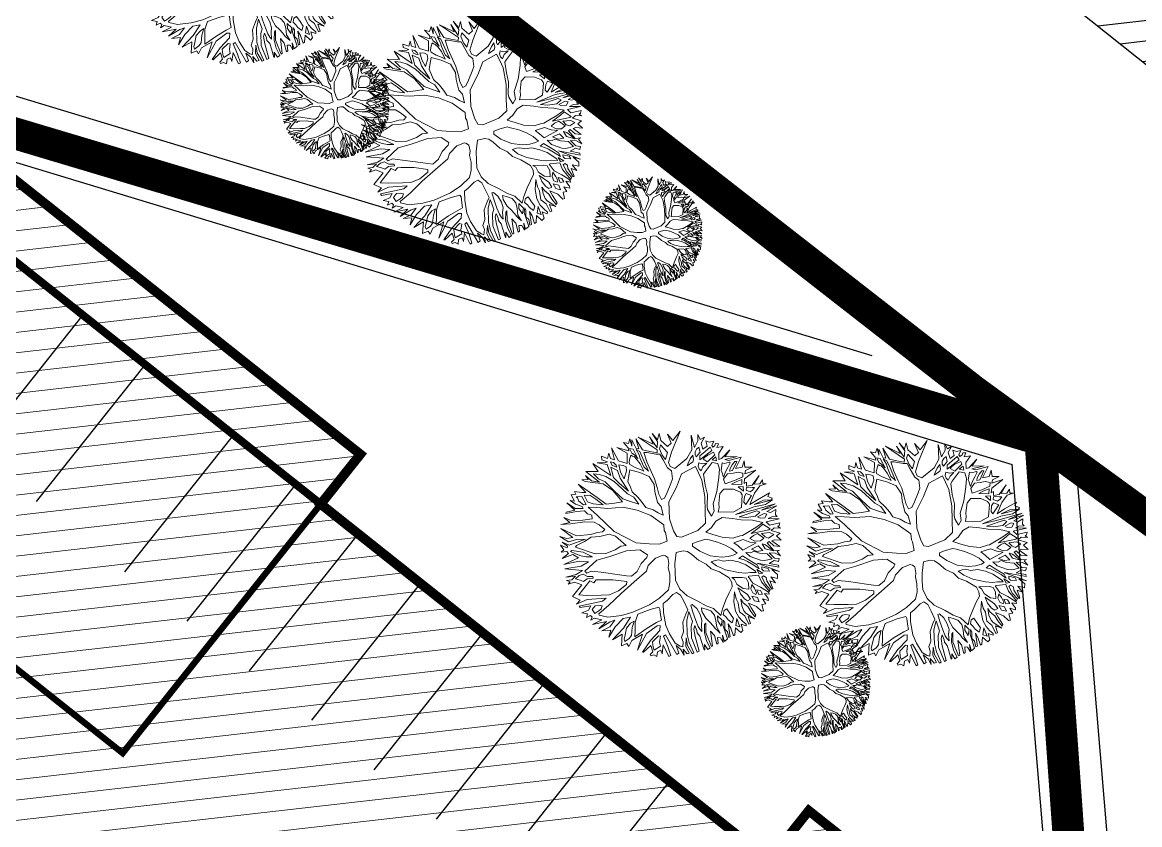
# Model space of a CAD drawing. Header units: metres. Extents: x -664657 to -643449, y -1076720 to -1062383.
# Drawn here: x -661060.23 to -661025.13, y -1065481.13 to -1065455.92 of the extents above; entities that cross this region are included whole.
import ezdxf

# ---------------------------------------------------------------- set-up
doc = ezdxf.new("R2010")
doc.units = ezdxf.units.M
doc.header["$LTSCALE"] = 0.1
doc.linetypes.add('DASHED', pattern=[19.05, 12.7, -6.35])
doc.linetypes.add('DIVIDE', pattern=[31.75, 12.7, -6.35, 0, -6.35, 0, -6.35])
doc.layers.get('0').update_dxf_attribs({"color": 8, "lineweight": 9})
for name, color, linetype in [('AA_THER_DOPRAVA', 142, 'Continuous'), ('AA_THER_katastr', 7, 'Continuous'), ('AA_THER_KOMUNIKACE', 201, 'Continuous'), ('AA_THER_slabá', 4, 'Continuous'), ('AA_THER_SRAFY KATASTR', 14, 'Continuous'), ('AA_THER_čerchovaná', 84, 'DIVIDE')]:
    doc.layers.add(name, color=color, linetype=linetype)
doc.layers.add('AA_THER_pomocná', color=30, linetype='Continuous', plot=False)
doc.layers.add('AA_THER_silná', color=1, linetype='Continuous', lineweight=70)
doc.layers.add('AA_THER_STAFAZ', color=252, linetype='Continuous', lineweight=0)
pattern_1 = [(6.512676, (-656813.00584, -1068876.23894), (-0.07202362, 0.63090221), [])]

# ---------------------------------------------------------------- blocks, each defined once
blk = doc.blocks.new('A$C0C461CEA')
for p, q in [((0.1909, 0.7948), (0.205, 0.8261)), ((0.205, 0.8261), (0.2475, 0.7785)), ((0.3025, 0.7347), (0.3349, 0.855)), ((0.3349, 0.855), (0.3322, 0.7055)), ((0.4478, 0.7319), (0.3814, 0.832)), ((0.3814, 0.832), (0.4728, 0.7447)), ((0.4827, 0.7766), (0.4635, 0.8454)), ((0.4635, 0.8454), (0.5034, 0.8122)), ((0.5034, 0.8122), (0.5408, 0.8486)), ((0.5408, 0.8486), (0.5229, 0.7746)), ((0.5229, 0.7746), (0.5518, 0.8295)), ((0.5518, 0.8295), (0.5504, 0.7329)), ((0.7321, 0.6194), (0.6233, 0.8242)), ((0.6233, 0.8242), (0.7212, 0.6907)), ((0.0625, 0.6063), (-0.0086, 0.7652)), ((-0.0086, 0.7652), (0.1012, 0.7057)), ((0.1012, 0.7057), (0.0942, 0.804)), ((0.0942, 0.804), (0.1945, 0.61)), ((0.2144, 0.7254), (0.134, 0.7876)), ((0.134, 0.7876), (0.2123, 0.7506)), ((0.231, 0.749), (0.1909, 0.7948)), ((0.2123, 0.7506), (0.231, 0.749)), ((0.2475, 0.7785), (0.2831, 0.8185)), ((0.2563, 0.7342), (0.2799, 0.7134)), ((0.2567, 0.6946), (0.2563, 0.7342)), ((0.2831, 0.8185), (0.2728, 0.7662)), ((0.2728, 0.7662), (0.3025, 0.7347)), ((0.3982, 0.6414), (0.4478, 0.7319)), ((0.4728, 0.7447), (0.4827, 0.7766)), ((0.49, 0.7113), (0.4913, 0.7617)), ((0.4913, 0.7617), (0.5191, 0.7392)), ((0.5191, 0.7392), (0.5177, 0.6341)), ((0.5504, 0.7329), (0.5715, 0.7163)), ((0.5715, 0.7163), (0.5915, 0.8197)), ((0.5915, 0.8197), (0.5994, 0.6895)), ((0.7212, 0.6907), (0.7246, 0.7724)), ((0.7246, 0.7724), (0.7385, 0.6381)), ((0.7734, 0.6912), (0.7622, 0.7895)), ((0.7622, 0.7895), (0.7798, 0.7081)), ((0.7816, 0.7099), (0.8256, 0.7548)), ((0.8256, 0.7548), (0.807, 0.6874)), ((-0.2045, 0.6103), (-0.2048, 0.6415)), ((-0.2048, 0.6415), (-0.1432, 0.5959)), ((-0.1076, 0.5794), (-0.1357, 0.6884)), ((-0.1357, 0.6884), (-0.031, 0.4794)), ((-0.0624, 0.6807), (-0.0837, 0.7099)), ((-0.0837, 0.7099), (-0.0246, 0.6811)), ((0.0857, 0.5729), (-0.0624, 0.6807)), ((-0.0246, 0.6811), (-0.0293, 0.7296)), ((-0.0293, 0.7296), (-0.001, 0.6561)), ((-0.001, 0.6561), (0.0625, 0.6063)), ((0.0489, 0.7094), (0.0997, 0.6739)), ((0.0706, 0.64), (0.0489, 0.7094)), ((0.115, 0.5798), (0.0706, 0.64)), ((0.0997, 0.6739), (0.1481, 0.6263)), ((0.1945, 0.61), (0.2144, 0.7254)), ((0.2116, 0.5808), (0.226, 0.6439)), ((0.226, 0.6439), (0.2358, 0.6836)), ((0.2358, 0.6836), (0.2784, 0.6252)), ((0.2719, 0.6756), (0.2567, 0.6946)), ((0.2907, 0.6571), (0.2719, 0.6756)), ((0.2799, 0.7134), (0.2905, 0.6781)), ((0.2905, 0.6781), (0.2907, 0.6571)), ((0.2979, 0.5942), (0.3158, 0.6676)), ((0.3158, 0.6676), (0.3538, 0.6409)), ((0.3322, 0.7055), (0.3982, 0.6414)), ((0.3538, 0.6409), (0.3733, 0.6177)), ((0.4376, 0.6628), (0.4193, 0.6392)), ((0.4709, 0.6967), (0.4376, 0.6628)), ((0.4818, 0.6818), (0.4709, 0.6967)), ((0.4922, 0.6693), (0.4818, 0.6818)), ((0.5046, 0.682), (0.49, 0.7113)), ((0.5033, 0.634), (0.4922, 0.6693)), ((0.5177, 0.6341), (0.5046, 0.682)), ((0.5388, 0.6217), (0.5469, 0.6596)), ((0.5445, 0.7226), (0.5676, 0.6892)), ((0.5469, 0.6596), (0.5445, 0.7226)), ((0.5676, 0.6892), (0.5624, 0.6094)), ((0.5997, 0.6601), (0.5814, 0.5634)), ((0.5994, 0.6895), (0.6563, 0.6415)), ((0.6292, 0.6436), (0.5997, 0.6601)), ((0.6988, 0.5873), (0.6292, 0.6436)), ((0.6563, 0.6415), (0.7155, 0.5941)), ((0.7385, 0.6381), (0.7734, 0.6912)), ((0.7846, 0.6469), (0.7555, 0.6173)), ((0.7798, 0.7081), (0.7816, 0.7099)), ((0.8108, 0.5488), (0.7846, 0.6469)), ((0.807, 0.6874), (0.8397, 0.5995)), ((1.0237, 0.6787), (0.847, 0.5299)), ((0.8882, 0.6125), (0.8974, 0.7111)), ((0.8974, 0.7111), (0.915, 0.6272)), ((0.915, 0.6272), (1.0237, 0.6787)), ((-0.2914, 0.4726), (-0.326, 0.5773)), ((-0.326, 0.5773), (-0.279, 0.4878)), ((-0.2559, 0.5216), (-0.2841, 0.5819)), ((-0.2841, 0.5819), (-0.2502, 0.5529)), ((-0.2502, 0.5529), (-0.2509, 0.6267)), ((-0.2509, 0.6267), (-0.2045, 0.6103)), ((-0.2145, 0.5868), (-0.1639, 0.5621)), ((-0.2083, 0.5701), (-0.2145, 0.5868)), ((-0.2122, 0.5364), (-0.2083, 0.5701)), ((-0.1639, 0.5621), (-0.163, 0.4697)), ((-0.1432, 0.5959), (-0.1076, 0.5794)), ((-0.1345, 0.5624), (-0.1379, 0.4867)), ((-0.1115, 0.544), (-0.1345, 0.5624)), ((0.1413, 0.4667), (0.0857, 0.5729)), ((0.154, 0.4584), (0.115, 0.5798)), ((0.1481, 0.6263), (0.1976, 0.5404)), ((0.2358, 0.4988), (0.2116, 0.5808)), ((0.2784, 0.6252), (0.2666, 0.5435)), ((0.2986, 0.5186), (0.2979, 0.5942)), ((0.3586, 0.578), (0.2986, 0.5186)), ((0.3923, 0.5717), (0.3176, 0.4768)), ((0.3733, 0.6177), (0.3586, 0.578)), ((0.4686, 0.501), (0.3923, 0.5717)), ((0.4193, 0.6392), (0.4171, 0.6182)), ((0.4171, 0.6182), (0.4494, 0.5681)), ((0.4494, 0.5681), (0.4918, 0.5181)), ((0.5123, 0.5753), (0.5033, 0.634)), ((0.5107, 0.4913), (0.5123, 0.5753)), ((0.5295, 0.531), (0.5388, 0.6217)), ((0.5624, 0.6094), (0.5511, 0.4706)), ((0.5814, 0.5634), (0.5741, 0.4559)), ((0.735, 0.5691), (0.6988, 0.5873)), ((0.7155, 0.5941), (0.7321, 0.6194)), ((0.7356, 0.5019), (0.735, 0.5691)), ((0.7555, 0.6173), (0.7496, 0.55)), ((0.7496, 0.55), (0.7585, 0.4937)), ((0.7585, 0.4937), (0.8108, 0.5488)), ((0.8397, 0.5995), (0.8882, 0.6125)), ((1.0385, 0.4544), (1.1026, 0.5894)), ((1.1026, 0.5894), (1.0744, 0.4649)), ((1.137, 0.5058), (1.1659, 0.5624)), ((1.1659, 0.5624), (1.164, 0.5078)), ((-0.3938, 0.3876), (-0.4239, 0.4587)), ((-0.4239, 0.4587), (-0.3723, 0.3986)), ((-0.3858, 0.4867), (-0.3775, 0.497)), ((-0.2804, 0.4517), (-0.3858, 0.4867)), ((-0.3775, 0.497), (-0.2914, 0.4726)), ((-0.279, 0.4878), (-0.209, 0.4482)), ((-0.2074, 0.4717), (-0.2559, 0.5216)), ((-0.1865, 0.4803), (-0.2122, 0.5364)), ((-0.209, 0.4482), (-0.2074, 0.4717)), ((-0.163, 0.4697), (-0.1865, 0.4803)), ((-0.1379, 0.4867), (-0.0955, 0.4433)), ((-0.0838, 0.5359), (-0.1115, 0.544)), ((-0.0496, 0.4708), (-0.0838, 0.5359)), ((-0.0133, 0.3853), (-0.0496, 0.4708)), ((-0.031, 0.4794), (0.0185, 0.379)), ((0.1745, 0.3218), (0.1413, 0.4667)), ((0.1929, 0.3453), (0.154, 0.4584)), ((0.1976, 0.5404), (0.234, 0.4382)), ((0.2807, 0.3882), (0.2358, 0.4988)), ((0.2666, 0.5435), (0.2807, 0.3882)), ((0.3176, 0.4768), (0.314, 0.4137)), ((0.5324, 0.4219), (0.4686, 0.501)), ((0.4918, 0.5181), (0.5107, 0.4913)), ((0.5511, 0.4706), (0.5295, 0.531)), ((0.7383, 0.4095), (0.7356, 0.5019)), ((0.847, 0.5299), (0.7715, 0.4536)), ((1.0744, 0.4649), (1.137, 0.5058)), ((1.1542, 0.4723), (1.1422, 0.4092)), ((1.2126, 0.5083), (1.1542, 0.4723)), ((1.164, 0.5078), (1.2126, 0.5083)), ((1.1925, 0.4157), (1.2064, 0.4704)), ((1.2064, 0.4704), (1.2319, 0.4413)), ((-0.4361, 0.2384), (-0.5029, 0.3764)), ((-0.5029, 0.3764), (-0.3965, 0.2346)), ((-0.3936, 0.3708), (-0.4822, 0.412)), ((-0.4822, 0.412), (-0.3938, 0.3876)), ((-0.2563, 0.32), (-0.3936, 0.3708)), ((-0.3723, 0.3986), (-0.265, 0.3469)), ((-0.2087, 0.4212), (-0.2804, 0.4517)), ((-0.1939, 0.3812), (-0.2087, 0.4212)), ((-0.1618, 0.3461), (-0.1939, 0.3812)), ((-0.1566, 0.4361), (-0.1135, 0.3214)), ((-0.0806, 0.3907), (-0.1566, 0.4361)), ((-0.0955, 0.4433), (-0.0133, 0.3853)), ((0.0124, 0.3328), (-0.0806, 0.3907)), ((0.0185, 0.379), (0.0962, 0.3486)), ((0.234, 0.4382), (0.2581, 0.367)), ((0.2581, 0.367), (0.2965, 0.3085)), ((0.314, 0.4137), (0.3085, 0.3633)), ((0.5399, 0.3235), (0.5324, 0.4219)), ((0.5707, 0.3742), (0.5505, 0.2834)), ((0.5741, 0.4559), (0.5707, 0.3742)), ((0.7598, 0.3635), (0.7383, 0.4095)), ((0.7715, 0.4536), (0.7677, 0.4098)), ((0.7677, 0.4098), (0.7999, 0.3699)), ((0.7999, 0.3699), (0.955, 0.4008)), ((0.9828, 0.3842), (0.9429, 0.3545)), ((0.955, 0.4008), (1.0385, 0.4544)), ((1.0222, 0.4038), (0.9828, 0.3842)), ((1.0083, 0.3593), (1.0222, 0.4038)), ((1.0599, 0.421), (1.0457, 0.3957)), ((1.0457, 0.3957), (1.046, 0.3705)), ((1.046, 0.3705), (1.1021, 0.3938)), ((1.0849, 0.438), (1.0599, 0.421)), ((1.1509, 0.3775), (1.0838, 0.3642)), ((1.1166, 0.4468), (1.0849, 0.438)), ((1.1021, 0.3938), (1.1166, 0.4468)), ((1.1422, 0.4092), (1.1925, 0.4157)), ((1.2156, 0.3931), (1.1509, 0.3775)), ((1.2159, 0.3529), (1.2156, 0.3931)), ((1.2319, 0.4413), (1.2764, 0.4291)), ((1.2764, 0.4291), (1.2389, 0.3993)), ((1.2389, 0.3993), (1.2391, 0.3783)), ((1.2391, 0.3783), (1.2661, 0.3828)), ((1.2661, 0.3828), (1.2809, 0.398)), ((1.3081, 0.3832), (1.2747, 0.3577)), ((1.2809, 0.398), (1.3081, 0.3832)), ((-0.4948, 0.221), (-0.5502, 0.3087)), ((-0.5502, 0.3087), (-0.4951, 0.2564)), ((-0.265, 0.3469), (-0.1764, 0.3123)), ((-0.1737, 0.2746), (-0.2563, 0.32)), ((-0.1764, 0.3123), (-0.1618, 0.3461)), ((-0.142, 0.2245), (-0.1737, 0.2746)), ((-0.1135, 0.3214), (-0.0399, 0.0946)), ((0.154, 0.2694), (0.0124, 0.3328)), ((0.0962, 0.3486), (0.1745, 0.3218)), ((0.2396, 0.2954), (0.1929, 0.3453)), ((0.3075, 0.2222), (0.2396, 0.2954)), ((0.2965, 0.3085), (0.3075, 0.2222)), ((0.3085, 0.3633), (0.3345, 0.2855)), ((0.3345, 0.2855), (0.3477, 0.2208)), ((0.513, 0.2579), (0.5399, 0.3235)), ((0.5505, 0.2834), (0.5344, 0.2185)), ((0.6936, 0.2554), (0.7311, 0.2894)), ((0.8343, 0.2886), (0.726, 0.1969)), ((0.7311, 0.2894), (0.7598, 0.3635)), ((0.9921, 0.2901), (0.8343, 0.2886)), ((0.9429, 0.3545), (0.9221, 0.3356)), ((0.9221, 0.3356), (0.9916, 0.3423)), ((0.9904, 0.2187), (0.9921, 0.2901)), ((0.9916, 0.3423), (1.0083, 0.3593)), ((1.0192, 0.2796), (1.0135, 0.2501)), ((1.04, 0.305), (1.0192, 0.2796)), ((1.0654, 0.28), (1.04, 0.305)), ((1.0838, 0.3642), (1.065, 0.3286)), ((1.065, 0.3286), (1.2159, 0.3529)), ((1.11, 0.2661), (1.0654, 0.28)), ((1.1154, 0.3267), (1.0945, 0.3181)), ((1.0945, 0.3181), (1.1225, 0.2722)), ((1.1573, 0.3337), (1.1154, 0.3267)), ((1.1225, 0.2722), (1.2206, 0.3026)), ((1.2227, 0.332), (1.1573, 0.3337)), ((1.2209, 0.2774), (1.173, 0.2685)), ((1.2086, 0.2394), (1.2209, 0.2774)), ((1.2206, 0.3026), (1.2227, 0.332)), ((1.2651, 0.2988), (1.2362, 0.2421)), ((1.2633, 0.2358), (1.3787, 0.2747)), ((1.3361, 0.3355), (1.2651, 0.2988)), ((1.2747, 0.3577), (1.3361, 0.3355)), ((1.3787, 0.2747), (1.3011, 0.2361)), ((-0.5765, 0.1716), (-0.5831, 0.2286)), ((-0.5831, 0.2286), (-0.5363, 0.1744)), ((-0.5263, 0.1871), (-0.5562, 0.2474)), ((-0.5562, 0.2474), (-0.5053, 0.1873)), ((-0.5363, 0.1744), (-0.5263, 0.1871)), ((-0.5053, 0.1873), (-0.3346, 0.1632)), ((-0.4951, 0.2564), (-0.4361, 0.2384)), ((-0.4148, 0.205), (-0.4948, 0.221)), ((-0.3346, 0.1632), (-0.4148, 0.205)), ((-0.3965, 0.2346), (-0.2634, 0.1813)), ((-0.1137, 0.1593), (-0.142, 0.2245)), ((0.2659, 0.178), (0.154, 0.2694)), ((0.3477, 0.2208), (0.3543, 0.1597)), ((0.4846, 0.1484), (0.513, 0.2579)), ((0.5344, 0.2185), (0.5332, 0.1548)), ((0.5668, 0.1534), (0.6186, 0.1917)), ((0.726, 0.1969), (0.5883, 0.099)), ((0.6186, 0.1917), (0.6936, 0.2554)), ((0.9852, 0.1382), (0.9904, 0.2187)), ((1.0135, 0.2501), (1.0222, 0.2232)), ((1.0222, 0.2232), (1.0573, 0.2506)), ((1.0537, 0.1959), (1.0286, 0.1813)), ((1.1606, 0.2474), (1.0537, 0.1959)), ((1.0573, 0.2506), (1.11, 0.2661)), ((1.2071, 0.21), (1.1606, 0.2474)), ((1.173, 0.2685), (1.2086, 0.2394)), ((1.1927, 0.1511), (1.2071, 0.21)), ((1.2493, 0.1936), (1.2013, 0.1319)), ((1.2362, 0.2421), (1.2633, 0.2358)), ((1.268, 0.1788), (1.2493, 0.1936)), ((1.4109, 0.1802), (1.2887, 0.2132)), ((1.2887, 0.2132), (1.3166, 0.1841)), ((1.3011, 0.2361), (1.4109, 0.1802)), ((1.3166, 0.1841), (1.4429, 0.1553)), ((-0.6346, 0.1014), (-0.5508, 0.1173)), ((-0.5187, 0.0858), (-0.6346, 0.1014)), ((-0.6119, 0.1653), (-0.5765, 0.1716)), ((-0.557, 0.1424), (-0.6119, 0.1653)), ((-0.5508, 0.1173), (-0.557, 0.1424)), ((-0.5089, 0.1261), (-0.5257, 0.1259)), ((-0.5257, 0.1259), (-0.4916, 0.08)), ((-0.4158, 0.0574), (-0.5089, 0.1261)), ((-0.4437, 0.1495), (-0.4604, 0.141)), ((-0.4604, 0.141), (-0.3179, -0.0131)), ((-0.3531, 0.1486), (-0.4437, 0.1495)), ((-0.2733, 0.1554), (-0.3531, 0.1486)), ((-0.1914, 0.1208), (-0.2733, 0.1554)), ((-0.2634, 0.1813), (-0.1936, 0.167)), ((-0.1936, 0.167), (-0.1454, 0.1464)), ((-0.0987, 0.0965), (-0.1914, 0.1208)), ((-0.1454, 0.1464), (-0.1137, 0.1593)), ((-0.0496, 0.0483), (-0.0987, 0.0965)), ((-0.0399, 0.0946), (0.1007, -0.1098)), ((0.3636, 0.065), (0.2659, 0.178)), ((0.3543, 0.1597), (0.4095, 0.1032)), ((0.4095, 0.1032), (0.4394, 0.0531)), ((0.4758, 0.0097), (0.4978, 0.0957)), ((0.4978, 0.0957), (0.4846, 0.1484)), ((0.5883, 0.099), (0.5142, -0.053)), ((0.5332, 0.1548), (0.5668, 0.1534)), ((0.934, -0.0237), (0.9852, 0.1382)), ((1.0286, 0.1813), (0.99, 0.0777)), ((1.1496, 0.081), (1.1927, 0.1511)), ((1.2014, 0.1175), (1.1918, 0.0604)), ((1.1918, 0.0604), (1.2418, 0.1053)), ((1.2013, 0.1319), (1.2014, 0.1175)), ((1.2418, 0.1053), (1.2769, 0.1285)), ((1.3143, 0.169), (1.268, 0.1788)), ((1.2939, 0.1076), (1.2755, 0.0865)), ((1.2769, 0.1285), (1.3187, 0.1583)), ((1.3273, 0.1314), (1.2939, 0.1076)), ((1.305, 0.0765), (1.3843, 0.1379)), ((1.3187, 0.1583), (1.3143, 0.169)), ((1.3674, 0.1486), (1.3273, 0.1314)), ((1.4429, 0.1553), (1.3404, 0.0811)), ((1.3843, 0.1379), (1.3674, 0.1486)), ((1.406, 0.0607), (1.4535, 0.1092)), ((1.4535, 0.1092), (1.4313, 0.0502)), ((-0.4926, -0.0022), (-0.6442, 0.0407)), ((-0.6442, 0.0407), (-0.4845, 0.0297)), ((-0.4845, 0.0297), (-0.5187, 0.0858)), ((-0.4916, 0.08), (-0.4534, 0.0384)), ((-0.4534, 0.0384), (-0.411, 0.0028)), ((-0.3538, -0.026), (-0.4158, 0.0574)), ((-0.411, 0.0028), (-0.3538, -0.026)), ((-0.0003, -0.0856), (-0.0496, 0.0483)), ((0.4347, -0.079), (0.3636, 0.065)), ((0.4394, 0.0531), (0.4758, 0.0097)), ((0.99, 0.0777), (0.9657, -0.0174)), ((1.0643, -0.035), (1.1496, 0.081)), ((1.1836, 0.0436), (1.1756, -0.0069)), ((1.2421, 0.0717), (1.1836, 0.0436)), ((1.2969, 0.0513), (1.2421, 0.0717)), ((1.2755, 0.0865), (1.305, 0.0765)), ((1.3474, 0.0368), (1.2969, 0.0513)), ((1.3404, 0.0811), (1.406, 0.0607)), ((1.3855, 0.0059), (1.3474, 0.0368)), ((1.3667, -0.0261), (1.3855, 0.0059)), ((1.4208, 0.0165), (1.3983, -0.0108)), ((1.4947, 0.013), (1.4208, 0.0165)), ((1.4313, 0.0502), (1.4947, 0.013)), ((-0.5989, -0.1184), (-0.6875, -0.0815)), ((-0.6875, -0.0815), (-0.5822, -0.1081)), ((-0.5084, -0.1007), (-0.6588, -0.0038)), ((-0.6588, -0.0038), (-0.5005, -0.0569)), ((-0.5005, -0.0569), (-0.4123, -0.0536)), ((-0.4123, -0.0536), (-0.4926, -0.0022)), ((-0.3298, -0.078), (-0.4915, -0.1198)), ((-0.2078, -0.1044), (-0.3298, -0.078)), ((-0.3179, -0.0131), (-0.2208, -0.0601)), ((-0.2208, -0.0601), (-0.1181, -0.0717)), ((-0.1181, -0.0717), (-0.0509, -0.0669)), ((-0.0509, -0.0669), (-0.0003, -0.0856)), ((0.4118, -0.132), (0.4347, -0.079)), ((0.5142, -0.053), (0.4921, -0.1816)), ((0.8639, -0.1588), (0.934, -0.0237)), ((0.9657, -0.0174), (0.9079, -0.1187)), ((0.9728, -0.1265), (1.0643, -0.035)), ((1.0838, -0.0666), (1.0258, -0.1512)), ((1.1382, -0.0469), (1.0838, -0.0666)), ((1.2245, -0.0947), (1.1382, -0.0469)), ((1.1756, -0.0069), (1.2766, -0.0203)), ((1.2306, -0.04), (1.3211, -0.0913)), ((1.2894, -0.0412), (1.2306, -0.04)), ((1.2766, -0.0203), (1.3667, -0.0261)), ((1.3459, -0.0473), (1.2894, -0.0412)), ((1.3211, -0.0913), (1.3459, -0.0473)), ((1.3735, -0.053), (1.3463, -0.0935)), ((1.3463, -0.0935), (1.3739, -0.0908)), ((1.3739, -0.0908), (1.3533, -0.1288)), ((1.5137, -0.0288), (1.3735, -0.053)), ((1.3983, -0.0108), (1.5137, -0.0288)), ((-0.7011, -0.1572), (-0.6718, -0.1443)), ((-0.6338, -0.1674), (-0.7011, -0.1572)), ((-0.6718, -0.1443), (-0.6973, -0.1152)), ((-0.6973, -0.1152), (-0.6491, -0.1339)), ((-0.6491, -0.1339), (-0.5989, -0.1184)), ((-0.5828, -0.2275), (-0.6338, -0.1674)), ((-0.561, -0.1289), (-0.6113, -0.142)), ((-0.6113, -0.142), (-0.5749, -0.1752)), ((-0.5822, -0.1081), (-0.5444, -0.1053)), ((-0.5749, -0.1752), (-0.5518, -0.2044)), ((-0.5189, -0.1369), (-0.561, -0.1289)), ((-0.5444, -0.1053), (-0.5084, -0.1007)), ((-0.4909, -0.1786), (-0.5189, -0.1369)), ((-0.4915, -0.1198), (-0.481, -0.1449)), ((-0.4444, -0.2033), (-0.4909, -0.1786)), ((-0.481, -0.1449), (-0.4348, -0.1486)), ((-0.4348, -0.1486), (-0.3496, -0.2066)), ((-0.0227, -0.1338), (-0.2078, -0.1044)), ((0.1015, -0.1896), (-0.0227, -0.1338)), ((0.1007, -0.1098), (0.2148, -0.1801)), ((0.2148, -0.1801), (0.3017, -0.2297)), ((0.3858, -0.2414), (0.412, -0.1572)), ((0.412, -0.1572), (0.4118, -0.132)), ((0.4921, -0.1816), (0.4927, -0.2464)), ((0.8145, -0.2625), (0.8639, -0.1588)), ((0.9079, -0.1187), (0.8974, -0.1501)), ((0.8974, -0.1501), (0.9006, -0.228)), ((0.9465, -0.1982), (0.9728, -0.1265)), ((1.0258, -0.1512), (1.0094, -0.1868)), ((1.2713, -0.153), (1.2245, -0.0947)), ((1.2758, -0.1866), (1.2713, -0.153)), ((1.3237, -0.1165), (1.2773, -0.0959)), ((1.2773, -0.0959), (1.3031, -0.1569)), ((1.3031, -0.1569), (1.3237, -0.1165)), ((1.3468, -0.1397), (1.3326, -0.1608)), ((1.3326, -0.1608), (1.3599, -0.1942)), ((1.3678, -0.1479), (1.3468, -0.1397)), ((1.3533, -0.1288), (1.4098, -0.1475)), ((1.3998, -0.1662), (1.3678, -0.1479)), ((1.3893, -0.1939), (1.4209, -0.1786)), ((1.4209, -0.1786), (1.3998, -0.1662)), ((1.4098, -0.1475), (1.5185, -0.0936)), ((1.5185, -0.0936), (1.4308, -0.1449)), ((1.4308, -0.1449), (1.4857, -0.1695)), ((1.4857, -0.1695), (1.5275, -0.1481)), ((1.5275, -0.1481), (1.511, -0.1843)), ((-0.7209, -0.2876), (-0.5828, -0.2275)), ((-0.4904, -0.229), (-0.6577, -0.302)), ((-0.5518, -0.2044), (-0.5057, -0.1973)), ((-0.5057, -0.1973), (-0.4485, -0.2202)), ((-0.4648, -0.2665), (-0.4904, -0.229)), ((-0.4314, -0.2512), (-0.4648, -0.2665)), ((-0.4485, -0.2202), (-0.4444, -0.2033)), ((-0.4018, -0.2659), (-0.4314, -0.2512)), ((-0.2812, -0.3278), (-0.4018, -0.2659)), ((-0.3496, -0.2066), (-0.1997, -0.3144)), ((0.1467, -0.2708), (0.1015, -0.1896)), ((0.1277, -0.2902), (0.1467, -0.2708)), ((0.3017, -0.2297), (0.3858, -0.2414)), ((0.4927, -0.2464), (0.5332, -0.2736)), ((0.5332, -0.2736), (0.7097, -0.2905)), ((0.7097, -0.2905), (0.8145, -0.2625)), ((0.9006, -0.228), (0.9465, -0.1982)), ((1.0094, -0.1868), (0.9803, -0.2249)), ((0.9803, -0.2249), (1.1197, -0.2973)), ((1.2078, -0.294), (1.2758, -0.1866)), ((1.2869, -0.2117), (1.2555, -0.26)), ((1.2555, -0.26), (1.2624, -0.2875)), ((1.2624, -0.2875), (1.3561, -0.2362)), ((1.3179, -0.1922), (1.2869, -0.2117)), ((1.3938, -0.2292), (1.298, -0.3082)), ((1.3561, -0.2362), (1.3179, -0.1922)), ((1.3599, -0.1942), (1.3893, -0.1939)), ((1.4757, -0.1906), (1.3938, -0.2292)), ((1.5406, -0.2008), (1.4757, -0.1906)), ((1.511, -0.1843), (1.5406, -0.2008)), ((-0.7224, -0.3741), (-0.6698, -0.3543)), ((-0.6698, -0.3543), (-0.7209, -0.2876)), ((-0.6577, -0.302), (-0.5883, -0.3434)), ((-0.5883, -0.3434), (-0.4592, -0.4111)), ((-0.167, -0.4107), (-0.2812, -0.3278)), ((-0.1997, -0.3144), (-0.1405, -0.3576)), ((-0.1405, -0.3576), (-0.0982, -0.3866)), ((-0.0246, -0.3715), (0.0463, -0.318)), ((0.0463, -0.318), (0.1277, -0.2902)), ((0.2019, -0.3375), (0.1015, -0.3702)), ((0.2837, -0.3475), (0.2019, -0.3375)), ((0.3006, -0.3641), (0.2837, -0.3475)), ((0.3135, -0.3892), (0.3006, -0.3641)), ((0.7733, -0.3469), (0.8463, -0.3294)), ((0.8327, -0.4069), (0.7733, -0.3469)), ((0.8463, -0.3294), (0.9138, -0.2951)), ((0.9138, -0.2951), (0.987, -0.292)), ((0.987, -0.292), (1.0758, -0.3499)), ((1.0758, -0.3499), (1.1459, -0.4021)), ((1.1197, -0.2973), (1.2078, -0.294)), ((1.3218, -0.3457), (1.1218, -0.3285)), ((1.1218, -0.3285), (1.3137, -0.377)), ((1.298, -0.3082), (1.3885, -0.3007)), ((1.4355, -0.3824), (1.3218, -0.3457)), ((1.4393, -0.3338), (1.3342, -0.3288)), ((1.3342, -0.3288), (1.5213, -0.375)), ((1.3885, -0.3007), (1.5271, -0.2951)), ((1.5128, -0.3691), (1.4393, -0.3338)), ((1.5271, -0.2951), (1.4955, -0.3206)), ((1.4955, -0.3206), (1.5277, -0.3581)), ((1.5277, -0.3581), (1.5128, -0.3691)), ((-0.6047, -0.3813), (-0.7224, -0.3741)), ((-0.7051, -0.4219), (-0.7053, -0.4033)), ((-0.7053, -0.4033), (-0.4755, -0.4683)), ((-0.6016, -0.4569), (-0.7051, -0.4219)), ((-0.6433, -0.4825), (-0.6016, -0.4569)), ((-0.4293, -0.4594), (-0.6047, -0.3813)), ((-0.4592, -0.4111), (-0.3833, -0.4464)), ((-0.3833, -0.4464), (-0.2842, -0.4556)), ((-0.2842, -0.4556), (-0.1817, -0.436)), ((-0.0994, -0.4478), (-0.2736, -0.4891)), ((-0.1817, -0.436), (-0.167, -0.4107)), ((0.0598, -0.4102), (-0.0994, -0.4478)), ((-0.0982, -0.3866), (-0.0246, -0.3715)), ((0.1015, -0.3702), (0.0598, -0.4102)), ((0.2706, -0.4838), (0.2954, -0.4482)), ((0.2954, -0.4482), (0.3135, -0.3892)), ((0.4142, -0.3858), (0.348, -0.4812)), ((0.4816, -0.4043), (0.4142, -0.3858)), ((0.5179, -0.4292), (0.4816, -0.4043)), ((0.5435, -0.4769), (0.5179, -0.4292)), ((0.6014, -0.3822), (0.5867, -0.4075)), ((0.5867, -0.4075), (0.6277, -0.4869)), ((0.6603, -0.39), (0.6014, -0.3822)), ((0.7403, -0.406), (0.6603, -0.39)), ((0.7675, -0.431), (0.7403, -0.406)), ((0.8311, -0.4891), (0.7675, -0.431)), ((0.8963, -0.4693), (0.8327, -0.4069)), ((1.1455, -0.3661), (1.3307, -0.3979)), ((1.2047, -0.4057), (1.1455, -0.3661)), ((1.1459, -0.4021), (1.2473, -0.4617)), ((1.2933, -0.4384), (1.2047, -0.4057)), ((1.3495, -0.4229), (1.2933, -0.4384)), ((1.3078, -0.4551), (1.3816, -0.4544)), ((1.323, -0.4777), (1.3078, -0.4551)), ((1.3137, -0.377), (1.5259, -0.4212)), ((1.3307, -0.3979), (1.3495, -0.4229)), ((1.5259, -0.4212), (1.3746, -0.4124)), ((1.3746, -0.4124), (1.5304, -0.4487)), ((1.3816, -0.4544), (1.4028, -0.4752)), ((1.5304, -0.4487), (1.4152, -0.4516)), ((1.4152, -0.4516), (1.4449, -0.4766)), ((1.5213, -0.375), (1.4355, -0.3824)), ((-0.6707, -0.5122), (-0.7148, -0.4766)), ((-0.7148, -0.4766), (-0.6433, -0.4825)), ((-0.6974, -0.5394), (-0.6707, -0.5122)), ((-0.6512, -0.5414), (-0.6974, -0.5394)), ((-0.6426, -0.5641), (-0.6512, -0.5414)), ((-0.5618, -0.4775), (-0.6078, -0.4966)), ((-0.6078, -0.4966), (-0.6031, -0.5451)), ((-0.6031, -0.5451), (-0.5546, -0.5404)), ((-0.4394, -0.5369), (-0.5693, -0.5658)), ((-0.5281, -0.4898), (-0.5618, -0.4775)), ((-0.5546, -0.5404), (-0.5234, -0.5335)), ((-0.5002, -0.5123), (-0.5281, -0.4898)), ((-0.5234, -0.5335), (-0.5002, -0.5123)), ((-0.4755, -0.4683), (-0.4293, -0.4594)), ((-0.2736, -0.4891), (-0.4394, -0.5369)), ((0.252, -0.5512), (0.2706, -0.4838)), ((0.348, -0.4812), (0.3091, -0.559)), ((0.5738, -0.5607), (0.5435, -0.4769)), ((0.6277, -0.4869), (0.6999, -0.5762)), ((0.8845, -0.5516), (0.8311, -0.4891)), ((0.9875, -0.5272), (0.8963, -0.4693)), ((1.0632, -0.5415), (0.9875, -0.5272)), ((1.0843, -0.5497), (1.0632, -0.5415)), ((1.2397, -0.5416), (1.0843, -0.5497)), ((1.3278, -0.5305), (1.2397, -0.5416)), ((1.2473, -0.4617), (1.3278, -0.5305)), ((1.3195, -0.545), (1.271, -0.5563)), ((1.3622, -0.6202), (1.3195, -0.545)), ((1.3671, -0.4983), (1.323, -0.4777)), ((1.492, -0.5751), (1.3614, -0.5386)), ((1.3614, -0.5386), (1.3763, -0.5846)), ((1.4028, -0.4752), (1.3671, -0.4983)), ((1.4345, -0.5211), (1.3949, -0.5215)), ((1.3949, -0.5215), (1.492, -0.5751)), ((1.4851, -0.5434), (1.4345, -0.5211)), ((1.4449, -0.4766), (1.5054, -0.4742)), ((1.5054, -0.4742), (1.4765, -0.5225)), ((1.4765, -0.5225), (1.4851, -0.5434)), ((-0.5365, -0.6705), (-0.6755, -0.6298)), ((-0.6755, -0.6298), (-0.5687, -0.633)), ((-0.6699, -0.5854), (-0.6426, -0.5641)), ((-0.628, -0.5832), (-0.6699, -0.5854)), ((-0.5687, -0.633), (-0.628, -0.5832)), ((-0.5693, -0.5658), (-0.571, -0.5784)), ((-0.571, -0.5784), (-0.5032, -0.6384)), ((-0.5032, -0.6384), (-0.3725, -0.6875)), ((0.1651, -0.6823), (0.2149, -0.623)), ((0.2149, -0.623), (0.252, -0.5512)), ((0.2762, -0.629), (0.273, -0.7298)), ((0.3091, -0.559), (0.2762, -0.629)), ((0.6267, -0.6316), (0.5738, -0.5607)), ((0.6483, -0.6967), (0.6267, -0.6316)), ((0.6795, -0.6352), (0.7095, -0.698)), ((0.7234, -0.6414), (0.6795, -0.6352)), ((0.6999, -0.5762), (0.793, -0.6425)), ((0.9272, -0.6184), (0.8845, -0.5516)), ((0.953, -0.683), (0.9272, -0.6184)), ((0.9729, -0.5718), (1.0721, -0.5894)), ((0.9968, -0.6219), (0.9729, -0.5718)), ((1.0184, -0.6805), (0.9968, -0.6219)), ((1.0721, -0.5894), (1.1188, -0.6418)), ((1.1353, -0.6098), (1.1814, -0.6009)), ((1.1694, -0.6581), (1.1353, -0.6098)), ((1.271, -0.5563), (1.1727, -0.5716)), ((1.1727, -0.5716), (1.3455, -0.6227)), ((1.1814, -0.6009), (1.2277, -0.6029)), ((1.2277, -0.6029), (1.262, -0.674)), ((1.3392, -0.6522), (1.2656, -0.6211)), ((1.2656, -0.6211), (1.2787, -0.6696)), ((1.3455, -0.6227), (1.3622, -0.6202)), ((1.4043, -0.6306), (1.3642, -0.6412)), ((1.3763, -0.5846), (1.4798, -0.613)), ((1.4569, -0.6637), (1.4043, -0.6306)), ((1.4608, -0.6342), (1.444, -0.6362)), ((1.444, -0.6362), (1.4569, -0.6637)), ((1.4798, -0.613), (1.4608, -0.6342)), ((-0.6394, -0.6985), (-0.5365, -0.6705)), ((-0.5069, -0.6912), (-0.6394, -0.6985)), ((-0.5317, -0.7353), (-0.4564, -0.6991)), ((-0.4564, -0.6991), (-0.5069, -0.6912)), ((-0.374, -0.7235), (-0.4834, -0.76)), ((-0.3023, -0.7456), (-0.374, -0.7235)), ((-0.3725, -0.6875), (-0.2564, -0.714)), ((-0.2564, -0.714), (-0.0757, -0.7266)), ((-0.0757, -0.7266), (0.0478, -0.7128)), ((0.0478, -0.7128), (0.1651, -0.6823)), ((0.273, -0.7298), (0.3033, -0.8237)), ((0.706, -0.7652), (0.6483, -0.6967)), ((0.7095, -0.698), (0.7709, -0.7754)), ((0.7553, -0.6537), (0.7234, -0.6414)), ((0.7934, -0.6869), (0.7553, -0.6537)), ((0.793, -0.6425), (0.8605, -0.6695)), ((0.8609, -0.7133), (0.7934, -0.6869)), ((0.8605, -0.6695), (0.9194, -0.6833)), ((0.9226, -0.7655), (0.8609, -0.7133)), ((0.9194, -0.6833), (0.953, -0.683)), ((0.9433, -0.7377), (0.9871, -0.7289)), ((0.9871, -0.7289), (1.0255, -0.7957)), ((1.0874, -0.6799), (1.0184, -0.6805)), ((1.0331, -0.7158), (1.0529, -0.7744)), ((1.0778, -0.743), (1.0331, -0.7158)), ((1.1714, -0.679), (1.0874, -0.6799)), ((1.0985, -0.7134), (1.1742, -0.7168)), ((1.1386, -0.7592), (1.0985, -0.7134)), ((1.1188, -0.6418), (1.1714, -0.679)), ((1.2176, -0.6828), (1.1694, -0.6581)), ((1.1742, -0.7168), (1.1934, -0.7796)), ((1.262, -0.674), (1.2176, -0.6828)), ((1.2204, -0.7164), (1.2251, -0.7751)), ((1.2458, -0.7413), (1.2204, -0.7164)), ((1.2919, -0.7301), (1.2685, -0.7327)), ((1.2787, -0.6696), (1.3042, -0.6964)), ((1.3135, -0.7911), (1.2919, -0.7301)), ((1.3042, -0.6964), (1.3671, -0.6897)), ((1.3671, -0.6897), (1.3392, -0.6522)), ((1.3642, -0.6412), (1.4321, -0.7059)), ((1.4321, -0.7059), (1.386, -0.7148)), ((1.386, -0.7148), (1.4058, -0.7752)), ((-0.5398, -0.7671), (-0.6223, -0.7319)), ((-0.6223, -0.7319), (-0.5317, -0.7353)), ((-0.4834, -0.76), (-0.5896, -0.8222)), ((-0.5896, -0.8222), (-0.5398, -0.7671)), ((-0.5682, -0.8616), (-0.4157, -0.8097)), ((-0.4157, -0.8097), (-0.3023, -0.7456)), ((-0.3294, -0.8005), (-0.388, -0.8245)), ((-0.335, -0.8467), (-0.2874, -0.7983)), ((-0.2874, -0.7983), (-0.3294, -0.8005)), ((-0.2831, -0.8126), (-0.322, -0.8868)), ((-0.2207, -0.7532), (-0.2831, -0.8126)), ((-0.0921, -0.7712), (-0.2207, -0.7532)), ((-0.0037, -0.7913), (-0.0921, -0.7712)), ((-0.0239, -0.8689), (-0.0017, -0.8123)), ((-0.0017, -0.8123), (-0.0037, -0.7913)), ((0.055, -0.7799), (0.0138, -0.8602)), ((0.103, -0.7711), (0.055, -0.7799)), ((0.1849, -0.7451), (0.103, -0.7711)), ((0.2269, -0.7447), (0.1849, -0.7451)), ((0.2501, -0.7864), (0.2269, -0.7447)), ((0.2491, -0.8621), (0.2501, -0.7864)), ((0.7657, -0.8636), (0.706, -0.7652)), ((0.7709, -0.7754), (0.8731, -0.8602)), ((0.9754, -0.8256), (0.9226, -0.7655)), ((0.979, -0.7691), (0.9433, -0.7377)), ((1.0046, -0.8043), (0.979, -0.7691)), ((1.0454, -0.8693), (1.0046, -0.8043)), ((1.0255, -0.7957), (1.0511, -0.8398)), ((1.0529, -0.7744), (1.1269, -0.8559)), ((1.1114, -0.7444), (1.0778, -0.743)), ((1.1514, -0.7861), (1.1114, -0.7444)), ((1.1934, -0.7796), (1.1386, -0.7592)), ((1.2173, -0.8298), (1.1514, -0.7861)), ((1.2251, -0.7751), (1.2887, -0.8351)), ((1.2691, -0.7915), (1.2458, -0.7413)), ((1.2685, -0.7327), (1.2929, -0.8333)), ((1.2887, -0.8351), (1.2691, -0.7915)), ((1.366, -0.826), (1.3135, -0.7911)), ((1.3508, -0.7403), (1.3214, -0.7364)), ((1.3214, -0.7364), (1.366, -0.826)), ((1.4058, -0.7752), (1.3508, -0.7403)), ((-0.4573, -0.8587), (-0.5682, -0.8616)), ((-0.5193, -0.9578), (-0.4573, -0.8587)), ((-0.4628, -0.9092), (-0.4691, -0.9363)), ((-0.4461, -0.8922), (-0.4628, -0.9092)), ((-0.388, -0.8245), (-0.4461, -0.8922)), ((-0.4146, -0.9297), (-0.3811, -0.9126)), ((-0.3811, -0.9126), (-0.335, -0.8467)), ((-0.322, -0.8868), (-0.355, -0.9418)), ((-0.0402, -0.9177), (-0.0239, -0.8689)), ((0.0138, -0.8602), (-0.027, -0.9866)), ((0.2433, -0.9527), (0.2491, -0.8621)), ((0.3033, -0.8237), (0.3757, -0.9238)), ((0.7663, -0.9182), (0.7657, -0.8636)), ((0.7886, -0.8736), (0.8839, -0.9213)), ((0.8039, -0.9029), (0.7886, -0.8736)), ((0.8044, -0.9557), (0.8039, -0.9029)), ((0.8731, -0.8602), (0.9323, -0.8998)), ((0.9323, -0.8998), (0.9805, -0.9161)), ((1.031, -0.9282), (0.9754, -0.8256)), ((1.0754, -0.9254), (1.0454, -0.8693)), ((1.0511, -0.8398), (1.075, -0.8816)), ((1.075, -0.8816), (1.0754, -0.9254)), ((1.2586, -1.0058), (1.085, -0.8647)), ((1.085, -0.8647), (1.2422, -1.0456)), ((1.1269, -0.8559), (1.1631, -0.8784)), ((1.1631, -0.8784), (1.2389, -0.8968)), ((1.2389, -0.8968), (1.2173, -0.8298)), ((1.2932, -0.8627), (1.2401, -0.8314)), ((1.2401, -0.8314), (1.2642, -0.9026)), ((1.2642, -0.9026), (1.3023, -0.9298)), ((1.2929, -0.8333), (1.3453, -0.8556)), ((1.3273, -0.9128), (1.2932, -0.8627)), ((1.3453, -0.8556), (1.3183, -0.8558)), ((1.3183, -0.8558), (1.3273, -0.9128)), ((-0.458, -0.9638), (-0.5193, -0.9578)), ((-0.4691, -0.9363), (-0.4146, -0.9297)), ((-0.4559, -0.9991), (-0.458, -0.9638)), ((-0.4017, -0.959), (-0.4559, -0.9991)), ((-0.2751, -0.9554), (-0.4017, -0.959)), ((-0.3963, -1.0748), (-0.2751, -0.9554)), ((-0.2372, -0.9676), (-0.3963, -1.0748)), ((-0.355, -0.9418), (-0.2064, -0.9235)), ((-0.1053, -0.9495), (-0.2372, -0.9676)), ((-0.2346, -1.0474), (-0.1024, -1.0041)), ((-0.2064, -0.9235), (-0.0948, -0.9182)), ((-0.0776, -0.9619), (-0.1053, -0.9495)), ((-0.1024, -1.0041), (-0.0776, -0.9619)), ((-0.0948, -0.9182), (-0.0402, -0.9177)), ((-0.027, -0.9866), (-0.0345, -1.0796)), ((0.1416, -1.0395), (0.2058, -0.9825)), ((0.2459, -0.9737), (0.1836, -1.0433)), ((0.2058, -0.9825), (0.2433, -0.9527)), ((0.2302, -1.0771), (0.2459, -0.9737)), ((0.2774, -0.9986), (0.2638, -1.0851)), ((0.2917, -0.9247), (0.2774, -0.9986)), ((0.3085, -0.9269), (0.2917, -0.9247)), ((0.33, -0.9813), (0.3085, -0.9269)), ((0.3325, -1.0527), (0.33, -0.9813)), ((0.374, -0.9995), (0.3618, -1.0356)), ((0.4103, -1.0327), (0.374, -0.9995)), ((0.3757, -0.9238), (0.4269, -1.0031)), ((0.4269, -1.0031), (0.4796, -1.062)), ((0.6307, -1.0456), (0.6932, -0.9987)), ((0.6932, -0.9987), (0.7499, -0.958)), ((0.7499, -0.958), (0.7663, -0.9182)), ((0.7926, -1.0314), (0.7964, -0.9935)), ((0.7964, -0.9935), (0.8496, -1.098)), ((0.813, -0.9766), (0.8044, -0.9557)), ((0.8405, -1.0243), (0.813, -0.9766)), ((0.8839, -0.9213), (0.9136, -0.9462)), ((0.9141, -0.9984), (0.8853, -1.0581)), ((0.9136, -0.9462), (0.9141, -0.9984)), ((0.9495, -0.9416), (0.9387, -0.9417)), ((0.9387, -0.9417), (0.9503, -1.0232)), ((1.0399, -0.9804), (0.9495, -0.9416)), ((0.9805, -0.9161), (1.0294, -0.9451)), ((1.0294, -0.9451), (1.031, -0.9282)), ((1.0322, -1.0525), (1.0399, -0.9804)), ((1.0501, -0.9215), (1.0861, -0.9799)), ((1.0506, -0.9701), (1.0501, -0.9215)), ((1.0861, -0.9799), (1.0506, -0.9701)), ((1.0983, -0.9402), (1.1065, -0.9209)), ((1.1052, -0.9629), (1.0983, -0.9402)), ((1.1559, -0.996), (1.1052, -0.9629)), ((1.1065, -0.9209), (1.1556, -0.9648)), ((1.1556, -0.9648), (1.1559, -0.996)), ((1.2422, -1.0456), (1.1852, -0.9916)), ((1.1852, -0.9916), (1.2129, -1.0633)), ((1.2494, -0.9219), (1.1888, -0.9243)), ((1.1888, -0.9243), (1.265, -0.9866)), ((1.2815, -0.9528), (1.2494, -0.9219)), ((1.265, -0.9866), (1.2586, -1.0058)), ((1.3023, -0.9298), (1.2815, -0.9528)), ((-0.36, -1.114), (-0.2346, -1.0474)), ((-0.2551, -1.0944), (-0.3515, -1.1205)), ((-0.2671, -1.1593), (-0.2551, -1.0944)), ((-0.2218, -1.0707), (-0.2423, -1.1195)), ((-0.1422, -1.0447), (-0.2218, -1.0707)), ((-0.1602, -1.1061), (-0.1253, -1.0589)), ((-0.1253, -1.0589), (-0.1422, -1.0447)), ((-0.0975, -1.0737), (-0.109, -1.1854)), ((-0.0748, -1.0692), (-0.0975, -1.0737)), ((-0.0659, -1.3002), (-0.0748, -1.0692)), ((-0.0345, -1.0796), (-0.0274, -1.1888)), ((0.1022, -1.1287), (0.1416, -1.0395)), ((0.1836, -1.0433), (0.1219, -1.1705)), ((0.1969, -1.1128), (0.2302, -1.0771)), ((0.2638, -1.0851), (0.2579, -1.15)), ((0.3205, -1.1116), (0.3325, -1.0527)), ((0.3618, -1.0356), (0.3649, -1.1136)), ((0.4443, -1.0708), (0.4103, -1.0327)), ((0.4575, -1.1271), (0.4443, -1.0708)), ((0.4796, -1.062), (0.5124, -1.1601)), ((0.5581, -1.1093), (0.6307, -1.0456)), ((0.7462, -1.0126), (0.6924, -1.0978)), ((0.7259, -1.0848), (0.7462, -1.0126)), ((0.7263, -1.131), (0.7259, -1.0848)), ((0.7904, -1.059), (0.7926, -1.0314)), ((0.8019, -1.1219), (0.7904, -1.059)), ((0.8853, -1.0581), (0.8405, -1.0243)), ((0.9026, -1.1101), (0.9063, -1.0639)), ((0.9063, -1.0639), (0.9336, -1.03)), ((0.9336, -1.03), (0.94, -1.0762)), ((0.94, -1.0762), (0.9387, -1.1266)), ((0.9503, -1.0232), (1.0014, -1.0948)), ((1.0014, -1.0948), (1.0356, -1.1574)), ((1.0586, -1.1782), (1.0322, -1.0525)), ((1.0594, -1.012), (1.0578, -1.0918)), ((1.0578, -1.0918), (1.0753, -1.163)), ((1.0804, -1.0094), (1.0594, -1.012)), ((1.0975, -1.0368), (1.0804, -1.0094)), ((1.0852, -1.0687), (1.0975, -1.0368)), ((1.0921, -1.1671), (1.0852, -1.0687)), ((1.1147, -1.0829), (1.1029, -1.1652)), ((1.1548, -1.1269), (1.1147, -1.0829)), ((1.1923, -1.0971), (1.1396, -1.0532)), ((1.1396, -1.0532), (1.1548, -1.1269)), ((1.2129, -1.0633), (1.1923, -1.0971)), ((-0.3515, -1.1205), (-0.36, -1.114)), ((-0.3048, -1.1723), (-0.2671, -1.1593)), ((-0.3046, -1.1873), (-0.3048, -1.1723)), ((-0.2728, -1.193), (-0.3046, -1.1873)), ((-0.2267, -1.1823), (-0.2539, -1.2204)), ((-0.2423, -1.1195), (-0.248, -1.1507)), ((-0.248, -1.1507), (-0.1724, -1.1458)), ((-0.1889, -1.1838), (-0.2267, -1.1823)), ((-0.1412, -1.1497), (-0.1927, -1.224)), ((-0.1927, -1.224), (-0.1889, -1.1838)), ((-0.1724, -1.1458), (-0.1602, -1.1061)), ((-0.1459, -1.2782), (-0.1412, -1.1497)), ((-0.109, -1.1854), (-0.1249, -1.278)), ((0.0509, -1.215), (0.0564, -1.1712)), ((0.0564, -1.1712), (0.1022, -1.1287)), ((0.1219, -1.1705), (0.1016, -1.2523)), ((0.1433, -1.2207), (0.1969, -1.1128)), ((0.2075, -1.1529), (0.183, -1.2245)), ((0.2324, -1.1275), (0.2075, -1.1529)), ((0.2188, -1.2032), (0.227, -1.1797)), ((0.227, -1.1797), (0.2324, -1.1275)), ((0.2579, -1.15), (0.2606, -1.1878)), ((0.2606, -1.1878), (0.2669, -1.2129)), ((0.2669, -1.2129), (0.2939, -1.1497)), ((0.3252, -1.162), (0.2839, -1.2338)), ((0.2939, -1.1497), (0.3205, -1.1116)), ((0.2966, -1.2402), (0.3401, -1.1558)), ((0.3401, -1.1558), (0.3252, -1.162)), ((0.3649, -1.1136), (0.3822, -1.1656)), ((0.3822, -1.1656), (0.3953, -1.2159)), ((0.4184, -1.2451), (0.443, -1.1842)), ((0.443, -1.1842), (0.4575, -1.1271)), ((0.4805, -1.1478), (0.4581, -1.1925)), ((0.5003, -1.2089), (0.4805, -1.1478)), ((0.5124, -1.1601), (0.5581, -1.1093)), ((0.5643, -1.1326), (0.5376, -1.1641)), ((0.5376, -1.1641), (0.5506, -1.2)), ((0.5961, -1.1299), (0.5643, -1.1326)), ((0.6027, -1.1929), (0.5961, -1.1299)), ((0.6924, -1.0978), (0.6639, -1.1905)), ((0.6954, -1.2172), (0.7263, -1.131)), ((0.7454, -1.1729), (0.7399, -1.2275)), ((0.7657, -1.1097), (0.7454, -1.1729)), ((0.7703, -1.1516), (0.7657, -1.1097)), ((0.7943, -1.206), (0.7703, -1.1516)), ((0.8208, -1.1553), (0.8019, -1.1219)), ((0.8727, -1.249), (0.8168, -1.1806)), ((0.8168, -1.1806), (0.8174, -1.2352)), ((0.8544, -1.1568), (0.8208, -1.1553)), ((0.8496, -1.098), (0.8544, -1.1568)), ((0.88, -1.1337), (0.8805, -1.1883)), ((0.9242, -1.1729), (0.88, -1.1337)), ((0.8805, -1.1883), (0.9186, -1.2216)), ((0.9238, -1.1393), (0.9026, -1.1101)), ((0.9186, -1.2216), (0.9242, -1.1729)), ((0.9387, -1.1266), (0.9238, -1.1393)), ((0.9492, -1.1541), (0.9553, -1.1012)), ((0.9853, -1.1681), (0.9492, -1.1541)), ((0.9553, -1.1012), (0.9825, -1.1261)), ((0.9825, -1.1261), (0.9853, -1.1681)), ((1.0445, -1.2012), (1.0064, -1.1703)), ((1.0064, -1.1703), (1.0109, -1.2081)), ((1.0356, -1.1574), (1.0485, -1.1843)), ((1.0485, -1.1843), (1.0445, -1.2012)), ((1.0753, -1.163), (1.0586, -1.1782)), ((1.1029, -1.1652), (1.0921, -1.1671)), ((-0.2539, -1.2204), (-0.2728, -1.193)), ((-0.1249, -1.278), (-0.1459, -1.2782)), ((-0.0289, -1.2158), (-0.0407, -1.2957)), ((-0.0056, -1.2726), (-0.0289, -1.2158)), ((-0.0274, -1.1888), (0.0025, -1.2407)), ((-0.0049, -1.3398), (-0.0056, -1.2726)), ((0.0025, -1.2407), (0.0219, -1.2597)), ((0.0219, -1.2597), (0.0509, -1.215)), ((0.0532, -1.2654), (0.0521, -1.3452)), ((0.0969, -1.1936), (0.0532, -1.2654)), ((0.0724, -1.2676), (0.0969, -1.1936)), ((0.0752, -1.366), (0.0724, -1.2676)), ((0.1016, -1.2523), (0.0944, -1.3658)), ((0.128, -1.3739), (0.1433, -1.2207)), ((0.183, -1.2245), (0.149, -1.3737)), ((0.2173, -1.2998), (0.2276, -1.2451)), ((0.2276, -1.2451), (0.2188, -1.2032)), ((0.2839, -1.2338), (0.2637, -1.3162)), ((0.2794, -1.3916), (0.2966, -1.2402)), ((0.3471, -1.25), (0.2938, -1.3915)), ((0.3602, -1.3086), (0.3471, -1.25)), ((0.3953, -1.2159), (0.3999, -1.2536)), ((0.3999, -1.2536), (0.4085, -1.2746)), ((0.4085, -1.2746), (0.4233, -1.3146)), ((0.4233, -1.3146), (0.4184, -1.2451)), ((0.4581, -1.1925), (0.4647, -1.2554)), ((0.4857, -1.2528), (0.4601, -1.3983)), ((0.4647, -1.2554), (0.5003, -1.2089)), ((0.4819, -1.299), (0.5132, -1.2399)), ((0.5129, -1.2147), (0.4857, -1.2528)), ((0.5387, -1.2691), (0.4937, -1.3955)), ((0.5132, -1.2399), (0.5129, -1.2147)), ((0.541, -1.3195), (0.5387, -1.2691)), ((0.5506, -1.2), (0.5551, -1.2335)), ((0.5551, -1.2335), (0.5766, -1.2795)), ((0.5766, -1.2795), (0.6099, -1.2474)), ((0.598, -1.3189), (0.6394, -1.2639)), ((0.6099, -1.2474), (0.6027, -1.1929)), ((0.6394, -1.2639), (0.6277, -1.3522)), ((0.6639, -1.1905), (0.6646, -1.2619)), ((0.6646, -1.2619), (0.6777, -1.3139)), ((0.7236, -1.2781), (0.6954, -1.2172)), ((0.7203, -1.3705), (0.7236, -1.2781)), ((0.7399, -1.2275), (0.7462, -1.2587)), ((0.7462, -1.2587), (0.7975, -1.3488)), ((0.7967, -1.2666), (0.7943, -1.206)), ((0.8099, -1.3337), (0.7967, -1.2666)), ((0.8174, -1.2352), (0.8248, -1.3233)), ((0.8944, -1.316), (0.8727, -1.249)), ((0.9292, -1.2569), (0.913, -1.32)), ((0.9671, -1.2691), (0.9292, -1.2569)), ((1.0072, -1.2519), (0.9623, -1.2104)), ((0.9623, -1.2104), (0.9671, -1.2691)), ((1.0154, -1.2332), (1.0072, -1.2519)), ((1.0109, -1.2081), (1.0154, -1.2332)), ((-0.0407, -1.2957), (-0.0659, -1.3002)), ((0.0155, -1.2808), (-0.0049, -1.3398)), ((0.0287, -1.3413), (0.0155, -1.2808)), ((0.0521, -1.3452), (0.0287, -1.3413)), ((0.0944, -1.3658), (0.0752, -1.366)), ((0.1996, -1.3858), (0.2173, -1.2998)), ((0.2285, -1.3417), (0.2056, -1.3881)), ((0.2333, -1.4023), (0.2285, -1.3417)), ((0.2637, -1.3162), (0.2627, -1.3978)), ((0.3383, -1.3971), (0.3602, -1.3086)), ((0.3774, -1.3421), (0.3551, -1.3951)), ((0.4027, -1.3568), (0.3774, -1.3421)), ((0.4056, -1.4114), (0.4027, -1.3568)), ((0.432, -1.3439), (0.4056, -1.4114)), ((0.42, -1.4071), (0.432, -1.3439)), ((0.4769, -1.3939), (0.4931, -1.3367)), ((0.4931, -1.3367), (0.4819, -1.299)), ((0.5273, -1.3994), (0.541, -1.3195)), ((0.5831, -1.3383), (0.5441, -1.3975)), ((0.6072, -1.407), (0.5831, -1.3383)), ((0.6277, -1.3522), (0.598, -1.3189)), ((0.6503, -1.3334), (0.6365, -1.3965)), ((0.6867, -1.3727), (0.6503, -1.3334)), ((0.6777, -1.3139), (0.695, -1.3582)), ((0.695, -1.3582), (0.6867, -1.3727)), ((0.7371, -1.3722), (0.7203, -1.3705)), ((0.7508, -1.3006), (0.7371, -1.3722)), ((0.7975, -1.3488), (0.7508, -1.3006)), ((0.8248, -1.3233), (0.8099, -1.3337)), ((0.913, -1.32), (0.8944, -1.316)), ((0.149, -1.3737), (0.128, -1.3739)), ((0.2056, -1.3881), (0.1996, -1.3858)), ((0.2627, -1.3978), (0.2333, -1.4023)), ((0.2938, -1.3915), (0.2794, -1.3916)), ((0.3551, -1.3951), (0.3383, -1.3971)), ((0.4601, -1.3983), (0.42, -1.4071)), ((0.4937, -1.3955), (0.4769, -1.3939)), ((0.5441, -1.3975), (0.5273, -1.3994)), ((0.6365, -1.3965), (0.6072, -1.407))]:
    blk.add_line(p, q)

msp = doc.modelspace()

# ---------------------------------------------------------------- hatches: boundary and pattern name
at = {"layer": 'AA_THER_SRAFY KATASTR'}
h = msp.add_hatch(dxfattribs=at)
h.set_pattern_fill('ANSI31', color=256, scale=0.2, style=0)
h.set_pattern_definition(pattern_1)
h.paths.add_polyline_path([(-661134.693, -1065395.811), (-661125.88, -1065403.186), (-661159.63, -1065446.057), (-661168.13, -1065439.432)])
h.paths.add_polyline_path([(-661102.505, -1065421.811), (-661093.693, -1065429.04), (-661104.38, -1065442.79), (-661115.443, -1065456.936), (-661125.13, -1065469.799), (-661126.597, -1065471.749), (-661129.068, -1065469.799), (-661135.855, -1065464.403), (-661124.568, -1065449.811), (-661113.505, -1065435.561)])
h.paths.add_polyline_path([(-661181.005, -1065441.414), (-661173.13, -1065448.164), (-661193.818, -1065475.823), (-661228.255, -1065519.174), (-661237.005, -1065512.174)])
h.paths.add_polyline_path([(-661079.318, -1065413.936), (-661009.13, -1065469.811), (-661008.255, -1065470.436), (-661001.318, -1065461.936), (-661015.005, -1065451.061), (-661029.38, -1065439.686), (-661043.568, -1065428.436), (-661058.005, -1065417.061), (-661072.38, -1065405.686)])
at = {"layer": 'AA_THER_SRAFY KATASTR', "lineweight": 5}
h = msp.add_hatch(dxfattribs=at)
h.set_pattern_fill('ANSI31', color=1, scale=0.2, style=0)
h.set_pattern_definition(pattern_1)
h.paths.add_polyline_path([(-661050.859, -1065471.057), (-661036.769, -1065482.26), (-661035.525, -1065480.694), (-661026.132, -1065488.162), (-661082.245, -1065558.738), (-661093.14, -1065553.159), (-661090.6, -1065549.965), (-661097.259, -1065546.555), (-661112.995, -1065538.496), (-661115.535, -1065541.69), (-661145.797, -1065526.192), (-661138.179, -1065516.611), (-661130.916, -1065520.33), (-661119.471, -1065505.935), (-661125.733, -1065500.956), (-661118.265, -1065491.563), (-661093.185, -1065511.503), (-661085.717, -1065502.11), (-661104.534, -1065487.149), (-661100.8, -1065482.452), (-661107.062, -1065477.474), (-661099.594, -1065468.081), (-661093.332, -1065473.059), (-661082.13, -1065458.97), (-661088.392, -1065453.991), (-661080.924, -1065444.598), (-661049.614, -1065469.492)])

# ---------------------------------------------------------------- linework, layer by layer
at = {"layer": 'AA_THER_DOPRAVA', "color": 23, "linetype": 'DASHED', "ltscale": 0.5, "const_width": 1}
msp.add_lwpolyline([(-661078.753, -1065393.544), (-660991.302, -1065463.074), (-661004.423, -1065479.577), (-661009.879, -1065482.426), (-661030.37, -1065467.488), (-661104.448, -1065409.714)], dxfattribs=at)
at = {"layer": 'AA_THER_DOPRAVA', "color": 23, "const_width": 1}
for points in [[(-661028.25, -1065469.033), (-661065.703, -1065457.841), (-661075.771, -1065449.837), (-661142.708, -1065534.027)], [(-661184.827, -1065512.775), (-661142.708, -1065534.027), (-661107.699, -1065543.842), (-661081.799, -1065556.532), (-661026.933, -1065487.525), (-661028.25, -1065469.033)]]:
    msp.add_lwpolyline(points, dxfattribs=at)
at = {"layer": 'AA_THER_katastr'}
msp.add_lwpolyline([(-661079.318, -1065413.936), (-661009.13, -1065469.811), (-661008.255, -1065470.436), (-661001.318, -1065461.936), (-661015.005, -1065451.061), (-661029.38, -1065439.686), (-661043.568, -1065428.436), (-661058.005, -1065417.061), (-661072.38, -1065405.686)], close=True, dxfattribs=at)
at = {"layer": 'AA_THER_KOMUNIKACE'}
for p, q in [((-661028.942, -1065488.483), (-661075.907, -1065451.143)), ((-661065.839, -1065456.592), (-661033.547, -1065466.382)), ((-661061.59, -1065459.97), (-661029.13, -1065469.811)), ((-661027.697, -1065486.918), (-661029.13, -1065469.811)), ((-661025.638, -1065487.541), (-661027.123, -1065469.811))]:
    msp.add_line(p, q, dxfattribs=at)
at = {"layer": 'AA_THER_pomocná'}
msp.add_lwpolyline([(-661071.502, -1065461.671), (-661064.066, -1065467.583), (-661060.643, -1065463.278), (-661028.942, -1065488.483), (-661036.099, -1065497.485), (-661038.839, -1065495.306), (-661045.684, -1065503.917), (-661042.945, -1065506.095), (-661053.836, -1065519.793), (-661061.663, -1065513.569), (-661069.131, -1065522.962), (-661086.782, -1065508.929), (-661072.157, -1065490.534), (-661076.306, -1065487.236), (-661079.729, -1065491.541), (-661089.239, -1065483.979)], close=True, dxfattribs=at)
at = {"layer": 'AA_THER_silná', "const_width": 0.25}
msp.add_lwpolyline([(-661104.534, -1065487.149), (-661075.907, -1065451.143), (-661028.942, -1065488.483), (-661053.836, -1065519.793), (-661073.404, -1065504.234)], dxfattribs=at)
at = {"layer": 'AA_THER_slabá'}
for p, q in [((-661058.334, -1065465.114), (-661061.757, -1065469.419)), ((-661056.377, -1065466.67), (-661059.8, -1065470.975)), ((-661053.599, -1065468.879), (-661057.021, -1065473.184)), ((-661051.642, -1065470.435), (-661055.065, -1065474.74)), ((-661049.685, -1065471.991), (-661053.108, -1065476.296)), ((-661047.728, -1065473.547), (-661051.151, -1065477.852)), ((-661045.771, -1065475.103), (-661049.194, -1065479.408)), ((-661043.814, -1065476.659), (-661047.237, -1065480.964)), ((-661041.857, -1065478.214), (-661045.28, -1065482.519)), ((-661039.9, -1065479.77), (-661043.323, -1065484.075))]:
    msp.add_line(p, q, dxfattribs=at)
at = {"layer": 'AA_THER_SRAFY KATASTR', "const_width": 0.3}
msp.add_lwpolyline([(-661118.265, -1065491.563), (-661093.185, -1065511.503), (-661085.717, -1065502.11), (-661104.534, -1065487.149), (-661100.8, -1065482.452), (-661107.062, -1065477.474), (-661099.594, -1065468.081), (-661093.332, -1065473.059), (-661082.13, -1065458.97), (-661088.392, -1065453.991), (-661080.924, -1065444.598), (-661049.614, -1065469.492), (-661050.859, -1065471.057), (-661036.769, -1065482.26), (-661035.525, -1065480.694), (-661026.132, -1065488.162), (-661082.245, -1065558.738), (-661093.14, -1065553.159), (-661090.6, -1065549.965), (-661097.259, -1065546.555), (-661112.995, -1065538.496)], dxfattribs=at)
at = {"layer": 'AA_THER_SRAFY KATASTR'}
msp.add_lwpolyline([(-661135.995, -1065526.718), (-661081.522, -1065554.615), (-661028.942, -1065488.483), (-661075.907, -1065451.143)], close=True, dxfattribs=at)
at = {"layer": 'AA_THER_čerchovaná', "const_width": 0.2}
msp.add_lwpolyline([(-661049.614, -1065469.492), (-661080.924, -1065444.598), (-661088.392, -1065453.991), (-661057.082, -1065478.885)], close=True, dxfattribs=at)
msp.add_lwpolyline([(-661093.14, -1065553.159), (-661035.525, -1065480.694), (-661026.132, -1065488.162), (-661082.245, -1065558.738), (-661093.14, -1065553.159)], dxfattribs=at)

# ---------------------------------------------------------------- block references
at = {"layer": 'AA_THER_STAFAZ', "linetype": 'Continuous'}
for p, xscale, yscale, zscale, rotation in [((-661054.908, -1065453.5), 3.110400000028225, 3.110400000011316, 3.110400000000001, 28.03608760909738), ((-661047.632, -1065459.165), 3.110400000028225, 3.110400000011316, 3.110400000000001, 28.03608760909738), ((-661051.168, -1065458.368), 1.536000000013938, 1.536000000005588, 1.536, 28.03608760909738), ((-661041.337, -1065462.428), 1.536000000013938, 1.536000000005588, 1.536, 28.03608760909738), ((-661041.388, -1065472.123), 3.110400000028225, 3.110400000011316, 3.110400000000001, 28.03608760909738), ((-661033.624, -1065472.416), 3.110400000028225, 3.110400000011316, 3.110400000000001, 28.03608760909738), ((-661036.056, -1065476.53), 1.536000000013938, 1.536000000005588, 1.536, 28.03608760909738), ((-661021.799, -1065484.502), 3.840000000034844, 3.84000000001397, 3.840000000000001, 28.03608760909739)]:
    msp.add_blockref('A$C0C461CEA', p, dxfattribs=dict(at, xscale=xscale, yscale=yscale, zscale=zscale, rotation=rotation))

doc.saveas('drawing.dxf')
